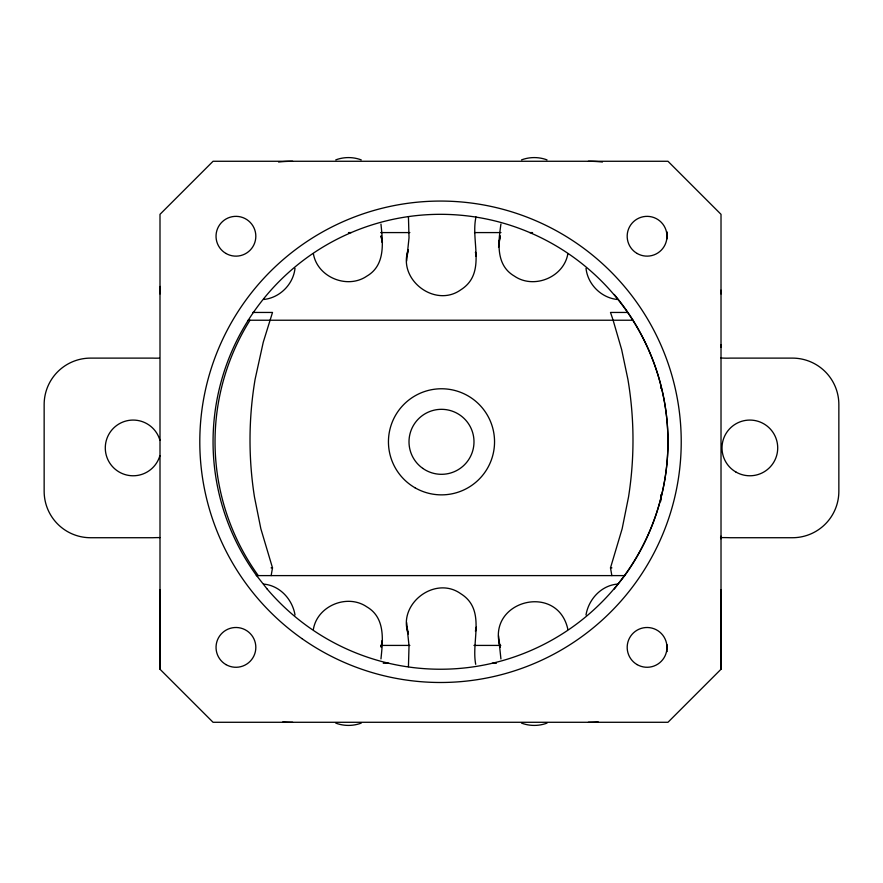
<?xml version="1.0" encoding="UTF-8"?>
<svg xmlns="http://www.w3.org/2000/svg" width="883" height="883" viewBox="0 0 883 883"><rect width="100%" height="100%" fill="white"/><g stroke="black" fill="none" stroke-linecap="round" stroke-linejoin="round"><path stroke-width="1.32" d="M720.992 591.897A132.627 132.627 0 0 0 721.014 589.656L721.014 669.237L667.967 722.283L213.057 722.283L160 669.237L160 589.656A132.627 132.627 0 0 0 160.242 597.559M380.959 658.917C382.825 640.616 385.728 617.868 366.853 606.875C347.284 593.387 317.152 605.848 313.355 629.458M500.926 224.061C498.321 242.317 495.44 265.077 514.381 276.103C533.939 289.613 564.082 277.185 567.879 253.564M476.003 216.92C470.407 241.412 486.93 273.3 460.738 289.856C434.844 308.355 397.284 279.392 408.299 249.746M406.655 261.015L407.24 254.746M408.299 633.806C397.284 604.16 434.844 575.197 460.738 593.696C486.312 609.601 471.092 640.506 475.705 664.314M498.553 247.273L500.197 236.015M500.197 646.985C485.97 600.716 557.714 581.908 567.879 629.436M408.443 666.665L409.028 645.76L407.052 627.184L408.332 633.663M499.138 241.004L498.95 242.637L500.231 236.147M271.147 575.606L272.505 567.868L260.849 528.74L254.47 496.986A365.54 365.54 0 0 1 255.099 379.326L263.255 342.229L272.505 312.45L252.648 312.45M408.332 249.889L407.052 256.368L409.028 237.792L408.443 216.887M381.092 646.82L382.416 640.341L381.07 646.963M475.507 631.047L476.29 627.151L475.462 631.279M294.999 268.333C293.299 284.337 279.745 297.88 263.719 299.469M666.753 233.035L666.775 232.969A5.64 1.347 89 0 1 666.808 238.09M585.992 614.998C588.608 599.281 601.235 585.462 617.482 584.082M611.853 575.606L610.495 567.868L622.151 528.74L628.53 496.986A365.54 365.54 0 0 0 627.901 379.326L621.654 349.602L612.979 319.745M614.215 589.093L624.734 575.606A228.774 228.774 0 0 0 633.012 320.242A228.885 228.885 0 0 0 614.215 294.447M361.235 723.111C353.068 726.179 343.94 726.179 335.772 723.122M547.019 723.111C538.84 726.179 529.723 726.179 521.544 723.122M335.772 159.878C343.94 156.821 353.068 156.821 361.235 159.889M521.544 159.878C529.723 156.821 538.84 156.821 547.019 159.889M348.476 232.582L351.202 232.582M380.661 232.582L409.867 232.582M474.502 232.582L500.981 232.582M529.811 232.582L532.559 232.582M627.371 312.45L610.495 312.45L612.659 318.774M248.112 320.231L633.012 320.231M271.092 567.868L272.505 567.868M610.495 567.868L611.908 567.868M256.291 575.606L624.877 575.606M380.871 645.418L409.867 645.418M473.961 645.418L500.804 645.418M383.255 663.254L388.719 663.254M492.295 663.254L496.412 663.254M617.305 299.469C601.268 297.88 587.714 284.337 586.014 268.333M263.531 584.082C279.779 585.462 292.405 599.281 295.021 614.998M667.106 644.756A7.848 7.848 0 0 0 666.864 645.352A5.629 1.336 -89.1 0 1 666.764 650.506L666.985 651.157A8.223 8.223 0 0 0 667.118 651.555M313.355 253.542C317.152 277.152 347.284 289.613 366.853 276.125C385.728 265.132 382.825 242.383 380.959 224.083M475.462 252.273L476.29 256.401L475.507 252.516M381.07 236.037L382.416 242.659L381.092 236.18M500.231 646.853L498.95 640.363L500.926 658.939M498.553 635.727L499.138 641.996M406.655 622.548L407.24 628.806M721.014 669.237L721.014 214.326L667.967 161.269L213.057 161.269L160 214.326L160 669.237M660.859 385.915L660.859 388.443M660.859 494.635L660.859 501.047M160 293.896A132.627 132.627 0 0 1 160.209 286.445M278.575 162.019A132.627 132.627 0 0 1 292.626 161.269M588.387 161.269A132.627 132.627 0 0 1 602.449 162.019M720.958 290.187A132.627 132.627 0 0 1 721.014 293.896M598.221 721.919A132.627 132.627 0 0 1 588.387 722.283M292.626 722.283A132.627 132.627 0 0 1 282.803 721.919M720.528 537.626A166.401 166.401 0 0 1 730.23 537.725L792.426 537.725A46.424 46.424 0 0 0 838.85 491.312L838.85 404.535A46.424 46.424 0 0 0 792.426 358.112L730.23 358.112A83.035 83.035 0 0 1 720.936 357.968M160.033 537.592A166.401 166.401 0 0 0 152.77 537.725L90.574 537.725A46.424 46.424 0 0 1 44.15 491.312L44.15 404.535A46.424 46.424 0 0 1 90.574 358.112L152.77 358.112A83.035 83.035 0 0 0 159.415 358.112M720.947 344.745A52.87 52.87 0 0 1 721.014 347.35M721.014 536.202A52.837 52.837 0 0 1 720.947 538.807M258.266 575.606A228.785 228.785 0 0 1 249.988 320.231M667.106 238.807A7.848 7.848 0 0 1 666.864 238.222M667.051 232.428A8.4 8.4 0 0 1 667.217 232.041M159.922 455.584A27.848 27.848 0 0 1 117.042 470.65A27.848 27.848 0 0 1 117.042 425.198A27.848 27.848 0 0 1 159.922 440.264M267.207 589.093L256.6 575.606A227.45 227.45 0 0 1 410.882 216.258A227.45 227.45 0 0 1 652.747 523.564A227.45 227.45 0 0 1 267.207 589.093M301.909 638.586A240.717 240.717 0 0 0 680.252 463.409A240.717 240.717 0 0 0 339.37 223.344A240.717 240.717 0 0 0 301.909 638.586M637.129 253.476A19.89 19.89 0 0 0 666.963 236.247A19.89 19.89 0 0 0 637.129 219.017A19.89 19.89 0 0 0 637.129 253.476M637.129 664.612A19.89 19.89 0 0 0 666.963 647.382A19.89 19.89 0 0 0 637.129 630.164A19.89 19.89 0 0 0 637.129 664.612M225.982 664.612A19.89 19.89 0 0 0 255.827 647.382A19.89 19.89 0 0 0 225.982 630.164A19.89 19.89 0 0 0 225.982 664.612M225.982 253.476A19.89 19.89 0 0 0 255.827 236.247A19.89 19.89 0 0 0 225.982 219.017A19.89 19.89 0 0 0 225.982 253.476M414.977 487.758A53.046 53.046 0 0 0 494.546 441.82A53.046 53.046 0 0 0 414.977 395.871A53.046 53.046 0 0 0 414.977 487.758M422.791 468.387A32.494 32.494 0 0 0 473.862 444.734A32.494 32.494 0 0 0 427.847 412.328A32.494 32.494 0 0 0 422.791 468.387M735.936 472.041A27.848 27.848 0 0 0 777.713 447.924A27.848 27.848 0 0 0 735.936 423.807A27.848 27.848 0 0 0 735.936 472.041"/></g></svg>
